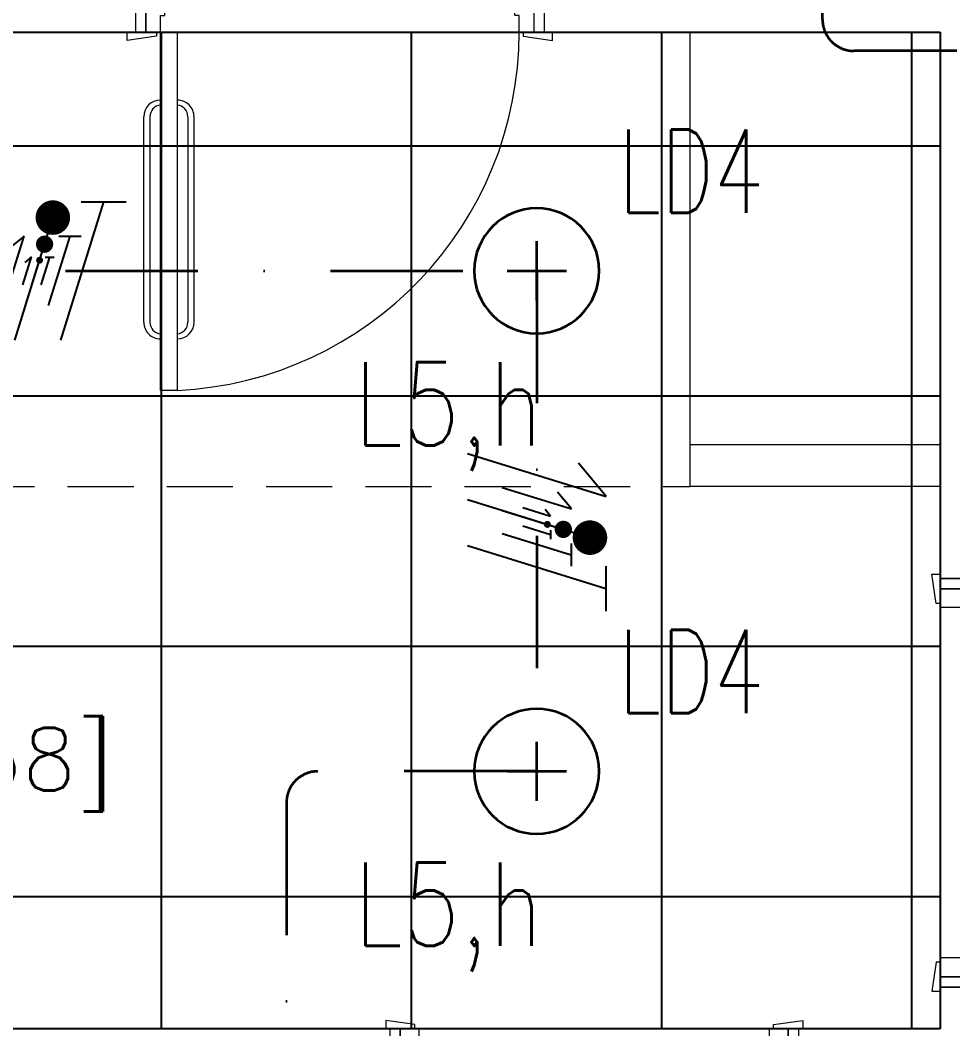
# Model space of a CAD drawing. Header units: inches. Extents: x -12418 to 57169, y -29325 to 19878.
# Drawn here: x 10461 to 12698, y 3883 to 6301 of the extents above; entities that cross this region are included whole.
import ezdxf
from ezdxf.enums import TextEntityAlignment as Align

# ---------------------------------------------------------------- set-up
doc = ezdxf.new("R2010")
doc.units = ezdxf.units.IN
doc.header["$LTSCALE"] = 25
doc.header["$MEASUREMENT"] = 0
doc.linetypes.add('00-Ground Floor$0$HIDDEN', pattern=[9.525, 6.35, -3.175])
doc.linetypes.add('DASHDOT', pattern=[25.4, 12.7, -6.35, 0, -6.35])
doc.layers.get('0').update_dxf_attribs({"color": 8})
for name, color, linetype, lineweight in [('00-Ground Floor$0$72_EGR_BASE_TEXT', 252, 'Continuous', 5), ('00-Ground Floor$0$Proj', 251, 'Continuous', 5), ('00-Ground Floor$0$Walls', 251, 'Continuous', 5), ('00-Ground Floor$0$Wooden Joinery', 251, 'Continuous', 5), ('E-LITE-CIRC', 6, 'Continuous', 25), ('E-LITE-CIRC-NUMB', 6, 'Continuous', 25), ('E-LITE-CLNG @ 100', 150, 'Continuous', 35), ('E-LITE-CLNG-CNDT', 6, 'DASHDOT', 35), ('E-LITE-CTRL', 6, 'Continuous', 25), ('E-LITE-IDEN', 6, 'Continuous', 25), ('E-POWR-WIRE', 6, 'Continuous', 25), ('E-POWR-WIRE @ 100', 6, 'Continuous', 25), ('E-POWR-WIRE @ 20', 6, 'Continuous', 25), ('E-POWR-WIRE @ 50', 6, 'Continuous', 25)]:
    doc.layers.add(name, color=color, linetype=linetype, lineweight=lineweight)
doc.layers.add('00-Ground Floor$0$False Ceiling', color=251, linetype='Continuous')
doc.styles.add('00-Ground Floor$0$SIMPLEX', font='SIMPLEX.shx', dxfattribs={"height": 150})
doc.styles.add('DC_Simplex', font='SIMPLEX.shx', dxfattribs={"width": 0.7})

# ---------------------------------------------------------------- blocks, each defined once
blk = doc.blocks.new('00-Ground Floor$0$A$C72370EFE')
at = {"layer": '00-Ground Floor$0$Wooden Joinery'}
for p, q in [((-0.01, -0.04), (-0.02, -0.04)), ((-0.01, -0.03), (-0.01, -0.07)), ((0, -0.03), (-0.01, -0.03)), ((0.04, -0.03), (0.05, -0.03)), ((0.05, -0.03), (0.05, -0.07)), ((0.05, -0.04), (0.06, -0.04)), ((-0.05, -0.07), (-0.05, -0.16)), ((-0.03, -0.07), (-0.03, -0.16)), ((-0.01, -0.06), (-0.02, -0.06)), ((0, -0.07), (-0.01, -0.07)), ((0.04, -0.07), (0.05, -0.07)), ((0.05, -0.06), (0.06, -0.06)), ((0.07, -0.07), (0.07, -0.16)), ((0.09, -0.07), (0.09, -0.16)), ((-0.01, -0.17), (-0.02, -0.17)), ((-0.01, -0.19), (-0.02, -0.19)), ((-0.01, -0.17), (-0.01, -0.19)), ((0.05, -0.17), (0.06, -0.17)), ((0.05, -0.17), (0.05, -0.19)), ((0.05, -0.19), (0.06, -0.19))]:
    blk.add_line(p, q, dxfattribs=at)
for centre, radius, start, end in [((-0.02, -0.07), 0.03, 90, 180), ((0.06, -0.07), 0.03, 0, 90), ((-0.02, -0.07), 0.01, 90, 180), ((0.06, -0.07), 0.01, 0, 90), ((-0.02, -0.16), 0.03, 180, 270), ((-0.02, -0.16), 0.01, 180, 270), ((0.06, -0.16), 0.01, 270, 0), ((0.06, -0.16), 0.03, 270, 0)]:
    blk.add_arc(centre, radius, start, end, dxfattribs=at)
blk = doc.blocks.new('00-Ground Floor$0$A$C5DAD61B4')
at = {"layer": '00-Ground Floor$0$Wooden Joinery'}
for points in [[(80, 959.1), (80, 969.1), (10, 979.1), (10, 959.1)], [(940, 959.1), (940, 969.1), (1010, 979.1), (1010, 959.1)], [(70, 859.1), (70, 849.1), (0, 839.1), (0, 859.1)], [(120, 859.1), (120, 0), (80, 0), (80, 859.1)], [(950, 859.1), (950, 849.1), (1020, 839.1), (1020, 859.1)]]:
    blk.add_lwpolyline(points, close=True, dxfattribs=at)
for points in [[(45, 859.1), (45, 959.1), (20, 959.1), (20, 859.1), (45, 859.1)], [(45, 859.1), (80, 859.1), (80, 899.1), (90, 899.1), (90, 959.1), (45, 959.1), (45, 859.1)], [(975, 859.1), (940, 859.1), (940, 899.1), (930, 899.1), (930, 959.1), (975, 959.1), (975, 859.1)], [(975, 859.1), (975, 959.1), (1000, 959.1), (1000, 859.1), (975, 859.1)]]:
    blk.add_lwpolyline(points, dxfattribs=at)
blk.add_arc((80, 859.1), 860, 272.666, 0, dxfattribs=at)
at = {"layer": '00-Ground Floor$0$Wooden Joinery', "xscale": 999.9999999998854, "yscale": 999.9999999998854, "zscale": 999.9999999998854, "rotation": 180}
blk.add_blockref('00-Ground Floor$0$A$C72370EFE', (120, 0), dxfattribs=at)
blk = doc.blocks.new('00-Ground Floor$0$A$Ce9e1c4c3')
at = {"layer": '00-Ground Floor$0$False Ceiling', "color": 254}
for p, q in [((-91692.1, 6272.6, 0), (-87332.1, 6272.6, 0)), ((-87332.1, 6272.6, 0), (-87332.1, 3882.6, 0)), ((-87332.1, 3882.6, 0), (-91692.1, 3882.6, 0))]:
    blk.add_line(p, q, dxfattribs=at)
at = {"layer": '00-Ground Floor$0$False Ceiling', "color": 254, "linetype": 'Continuous'}
for p, q in [((-89200, 3882.6), (-89200, 6272.6)), ((-88600, 3882.6), (-88600, 6272.6)), ((-88000, 3882.6), (-88000, 6272.6)), ((-87400, 3882.6), (-87400, 6272.6)), ((-91692.1, 6000), (-87332.1, 6000)), ((-91692.1, 5400), (-87332.1, 5400)), ((-91692.1, 4800), (-87332.1, 4800)), ((-91692.1, 4200), (-87332.1, 4200))]:
    blk.add_line(p, q, dxfattribs=at)
blk = doc.blocks.new('00-Ground Floor')
at = {"layer": '00-Ground Floor$0$Proj', "linetype": '00-Ground Floor$0$HIDDEN'}
blk.add_line((8907.9, 5182.6, 0), (12067.9, 5182.6, 0), dxfattribs=at)
at = {"layer": '00-Ground Floor$0$Walls'}
for p, q in [((10737.9, 6372.6, 0), (10737.9, 6272.6, 0)), ((11717.9, 6372.6, 0), (11717.9, 6272.6, 0)), ((10737.9, 6272.6, 0), (10237.9, 6272.6, 0)), ((12667.9, 6272.6, 0), (11717.9, 6272.6, 0)), ((12667.9, 5282.6, 0), (12667.9, 6272.6, 0)), ((12667.9, 5282.6, 0), (12067.9, 5282.6, 0)), ((12067.9, 5182.6, 0), (12067.9, 5282.6, 0)), ((12667.9, 5182.6, 0), (12067.9, 5182.6, 0)), ((12667.9, 5182.6, 0), (12667.9, 4962.6, 0)), ((12767.9, 4962.6, 0), (12667.9, 4962.6, 0)), ((12667.9, 3982.6, 0), (12667.9, 3882.6, 0)), ((12767.9, 3982.6, 0), (12667.9, 3982.6, 0)), ((8307.9, 3882.6, 0), (11347.9, 3882.6, 0)), ((12327.9, 3882.6, 0), (12667.9, 3882.6, 0))]:
    blk.add_line(p, q, dxfattribs=at)
at = {"layer": '00-Ground Floor$0$Wooden Joinery'}
for p, q in [((12067.9, 5282.6, 0), (12067.9, 6272.6, 0)), ((10757.6, 5576.8, 0), (10757.6, 6069.6, 0)), ((10772.6, 6069.6, 0), (10772.6, 5576.8, 0)), ((10863.4, 6069.6, 0), (10863.4, 5576.8, 0)), ((10878.3, 5576.8, 0), (10878.3, 6069.6, 0))]:
    blk.add_line(p, q, dxfattribs=at)
at = {"layer": '00-Ground Floor$0$Wooden Joinery', "elevation": 0}
for points in [[(10762.9, 6272.6), (10762.9, 6372.6), (10737.9, 6372.6), (10737.9, 6272.6), (10797.9, 6272.6)], [(10797.9, 6272.6), (10797.9, 6312.6), (10807.9, 6312.6), (10807.9, 6372.6), (10762.9, 6372.6), (10762.9, 6272.6)], [(11692.9, 6272.6), (11657.9, 6272.6), (11657.9, 6312.6), (11647.9, 6312.6), (11647.9, 6372.6), (11692.9, 6372.6), (11692.9, 6272.6)]]:
    blk.add_lwpolyline(points, dxfattribs=at)
for points in [[(10787.9, 6272.6), (10787.9, 6262.6), (10717.9, 6252.6), (10717.9, 6272.6)], [(10837.9, 6272.6), (10837.9, 5413.5), (10797.9, 5413.5), (10797.9, 6272.6)], [(11667.9, 6272.6), (11667.9, 6262.6), (11737.9, 6252.6), (11737.9, 6272.6)]]:
    blk.add_lwpolyline(points, close=True, dxfattribs=at)
at = {"layer": '00-Ground Floor$0$Wooden Joinery'}
for centre, radius, start, end in [((10797.9, 6272.6, 0), 860, 272.666, 0), ((10797.5, 6069.6, 0), 39.8, 89.9998, 179.9998), ((10800.4, 6069.6, 0), 27.9, 95.1684, 179.9998), ((10835.5, 6069.6, 0), 27.9, 0.0002, 84.9746), ((10838.5, 6069.6, 0), 39.8, 0.0002, 90.0002), ((10797.5, 5576.8, 0), 39.8, 179.9998, 269.9998), ((10800.4, 5576.8, 0), 27.9, 179.9998, 264.8316), ((10835.5, 5576.8, 0), 27.9, 275.0254, 0.0002), ((10838.5, 5576.8, 0), 39.8, 270.0002, 0.0002)]:
    blk.add_arc(centre, radius, start, end, dxfattribs=at)
at = {"layer": '00-Ground Floor$0$False Ceiling', "color": 254}
blk.add_blockref('00-Ground Floor$0$A$Ce9e1c4c3', (100000, 0), dxfattribs=at)
at = {"layer": '00-Ground Floor$0$Wooden Joinery', "rotation": 90.00000000000001}
blk.add_blockref('00-Ground Floor$0$A$C5DAD61B4', (13627, 3962.6, 0), dxfattribs=at)
at = {"layer": '00-Ground Floor$0$Wooden Joinery', "xscale": -1}
blk.add_blockref('00-Ground Floor$0$A$C5DAD61B4', (12347.9, 2923.5, 0), dxfattribs=at)
at = {"layer": '00-Ground Floor$0$72_EGR_BASE_TEXT', "insert": (10193.3, 4604, 0), "char_height": 150, "attachment_point": 2, "style": '00-Ground Floor$0$SIMPLEX'}
blk.add_mtext('[OPDG58]', dxfattribs=at)
blk = doc.blocks.new('DC_LT-CL-Point')
for p, q in [((0, -0.711), (0, 0.711)), ((0.711, 0), (-0.711, 0))]:
    blk.add_line(p, q)
blk.add_circle((0, 0), 1.5)
at = {"layer": 'E-LITE-CIRC-NUMB', "style": 'DC_Simplex', "width": 0.7, "flags": 8}
blk.add_attdef('CIRCUIT', text='', height=2, rotation=360, dxfattribs=at).set_placement((-3.364, 1.5), align=Align.RIGHT)
at = {"layer": 'E-LITE-CTRL', "style": 'DC_Simplex', "width": 0.7, "flags": 8}
blk.add_attdef('CONTROL', (3.364, -3.498), '', height=2, rotation=360, dxfattribs=at)
at = {"layer": 'E-LITE-IDEN', "style": 'DC_Simplex', "width": 0.7, "flags": 8}
blk.add_attdef('TYPE', (3.364, 1.5), '', height=2, rotation=360, dxfattribs=at)
blk = doc.blocks.new('*U85')
for p, q in [((-1.658, 1.617), (1.663, 0.587)), ((1.663, 0.587), (1.004, 1.389)), ((-1.66, 0.515), (1.66, -0.515)), ((-1.663, -0.587), (1.658, -1.617)), ((1.659, -1.078), (1.657, -2.157))]:
    blk.add_line(p, q)
at = {"const_width": 0.414}
blk.add_lwpolyline([(1.278, -0.19, 1), (1.277, -0.604, 1)], format="xyb", close=True, dxfattribs=at)
blk = doc.blocks.new('*U852')
at = {"layer": 'E-POWR-WIRE @ 100', "xscale": 100, "yscale": 100, "zscale": 100}
blk.add_blockref('*U85', (11700, 5100), dxfattribs=at)
at = {"layer": 'E-POWR-WIRE @ 20', "xscale": 20, "yscale": 20, "zscale": 20}
blk.add_blockref('*U85', (11700, 5100), dxfattribs=at)
at = {"layer": 'E-POWR-WIRE @ 50', "xscale": 50, "yscale": 50, "zscale": 50}
blk.add_blockref('*U85', (11700, 5100), dxfattribs=at)
blk = doc.blocks.new('*U76')
for p, q in [((-1.617, -1.658), (-0.587, 1.663)), ((-0.587, 1.663), (-1.389, 1.004)), ((-0.515, -1.66), (0.515, 1.66)), ((0.587, -1.663), (1.617, 1.658)), ((1.078, 1.659), (2.157, 1.657))]:
    blk.add_line(p, q)
at = {"const_width": 0.414}
blk.add_lwpolyline([(0.19, 1.278, 1), (0.604, 1.277, 1)], format="xyb", close=True, dxfattribs=at)
blk = doc.blocks.new('*U854')
at = {"layer": 'E-POWR-WIRE @ 100', "xscale": 100, "yscale": 100, "zscale": 100}
blk.add_blockref('*U76', (10500, 5700), dxfattribs=at)
at = {"layer": 'E-POWR-WIRE @ 20', "xscale": 20, "yscale": 20, "zscale": 20}
blk.add_blockref('*U76', (10500, 5700), dxfattribs=at)
at = {"layer": 'E-POWR-WIRE @ 50', "xscale": 50, "yscale": 50, "zscale": 50}
blk.add_blockref('*U76', (10500, 5700), dxfattribs=at)

msp = doc.modelspace()

# ---------------------------------------------------------------- linework, layer by layer
at = {"layer": 'E-LITE-CLNG-CNDT', "elevation": 0}
msp.add_lwpolyline([(13342.9, 6227.6), (12460.4, 6227.6, -0.414214), (12385.4, 6302.6), (12385.4, 7397.6, 0.414214), (12310.4, 7472.6), (11602.9, 7472.6)], format="xyb", dxfattribs=at)
at = {"layer": 'E-LITE-CLNG-CNDT'}
msp.add_lwpolyline([(9300, 5700), (11700, 5700), (11700, 4500)], dxfattribs=at)
msp.add_lwpolyline([(11700, 4500), (11175, 4500, 0.414214), (11100, 4425), (11100, 3000)], format="xyb", dxfattribs=at)

# ---------------------------------------------------------------- block references
at = {"layer": 'E-LITE-CLNG @ 100'}
ref = msp.add_blockref('DC_LT-CL-Point', (11700, 5700), dxfattribs=dict(at, xscale=-99.99999999999999, yscale=99.99999999999999, zscale=99.99999999999999))
ref.add_attrib('TYPE', 'LD4', (11896.4, 5839.3), dxfattribs={"layer": 'E-LITE-IDEN', "height": 200, "style": 'DC_Simplex', "width": 0.7, "flags": 8})
ref = msp.add_blockref('DC_LT-CL-Point', (11700, 4500), dxfattribs=dict(at, xscale=-99.99999999999999, yscale=99.99999999999999, zscale=99.99999999999999))
ref.add_attrib('TYPE', 'LD4', (11896.4, 4639.3), dxfattribs={"layer": 'E-LITE-IDEN', "height": 200, "style": 'DC_Simplex', "width": 0.7, "flags": 8})
at = {"layer": 'E-LITE-CLNG-CNDT'}
msp.add_blockref('00-Ground Floor', (0, 0), dxfattribs=at)
at = {"layer": 'E-POWR-WIRE'}
for name in ['*U854', '*U852']:
    msp.add_blockref(name, (0, 0), dxfattribs=at)

# ---------------------------------------------------------------- texts
at = {"layer": 'E-LITE-CIRC', "style": 'DC_Simplex', "width": 0.8}
for p in [(11262.4, 5281.2), (11262.4, 4081.2)]:
    msp.add_text('L5,h', height=200, rotation=0, dxfattribs=at).set_placement(p)

doc.saveas('drawing.dxf')
